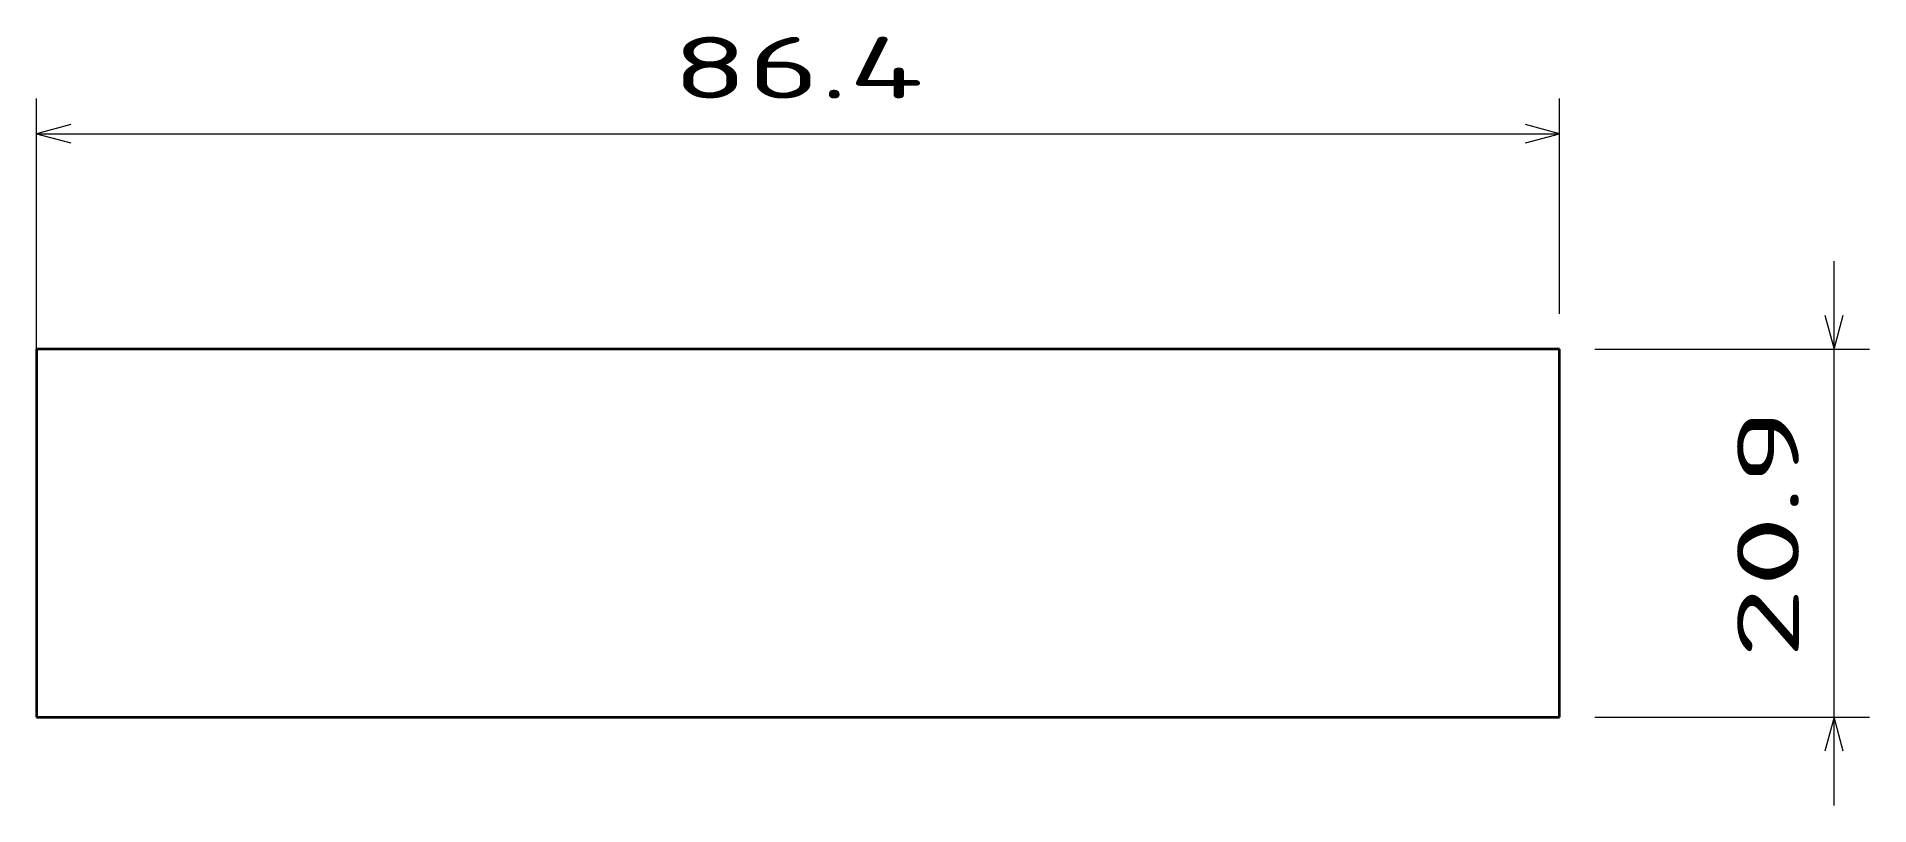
# Model space of a CAD drawing. Extents: x 551 to 655, y 405 to 449.
import ezdxf
from ezdxf.enums import TextEntityAlignment as Align

# ---------------------------------------------------------------- set-up
doc = ezdxf.new("R2010")
doc.units = 0
doc.layers.get('0').update_dxf_attribs({"lineweight": 13})
doc.styles.get("Standard").update_dxf_attribs({"font": 'isocp.shx'})

# ---------------------------------------------------------------- blocks, each defined once
blk = doc.blocks.new('BLOCK1')
at = {"color": 7, "lineweight": 13}
for p, q in [((0, 2), (0, 35.13213)), ((0, 33.13213), (86.400002, 33.13213))]:
    blk.add_line(p, q, dxfattribs=at)
at = {"color": 7, "lineweight": 13, "ltscale": 0.305803}
blk.add_line((86.400002, 22.9), (86.400002, 35.13213), dxfattribs=at)
at = {"color": 7, "lineweight": 13}
for points in [[(1.931852, 33.649769), (0, 33.13213), (1.931852, 32.614491)], [(84.468147, 32.614491), (86.400002, 33.13213), (84.468147, 33.649769)]]:
    blk.add_lwpolyline(points, dxfattribs=at)
blk.add_text('86.4', height=3.5, dxfattribs=at).set_placement((36.077953, 35.13213), (50.322048, 35.13213), align=Align.FIT)
blk = doc.blocks.new('BLOCK2')
at = {"color": 7, "lineweight": 13}
blk.add_line((101.981003, -5), (101.981003, 25.9), dxfattribs=at)
at = {"color": 7, "lineweight": 13, "ltscale": 0.389525}
for p, q in [((88.400002, 20.9), (103.981003, 20.9)), ((88.400002, 0), (103.981003, 0))]:
    blk.add_line(p, q, dxfattribs=at)
at = {"color": 7, "lineweight": 13}
for points in [[(101.463364, 22.831852), (101.981003, 20.9), (102.498642, 22.831852)], [(102.498642, -1.931852), (101.981003, 0), (101.463364, -1.931852)]]:
    blk.add_lwpolyline(points, dxfattribs=at)
blk.add_text('20.9', height=3.5, rotation=90.000003, dxfattribs=at).set_placement((99.981003, 3.327954), (99.981003, 17.572046), align=Align.FIT)
blk = doc.blocks.new('BLOCK3')
at = {"color": 7, "lineweight": 35}
for p, q in [((86.4, 20.9), (0, 20.9)), ((0, 20.9), (0, 0)), ((86.4, 0), (86.4, 20.9)), ((0, 0), (86.4, 0))]:
    blk.add_line(p, q, dxfattribs=at)

msp = doc.modelspace()

# ---------------------------------------------------------------- block references
at = {"lineweight": 0}
for name in ['BLOCK1', 'BLOCK2', 'BLOCK3']:
    msp.add_blockref(name, (551.3, 410.05), dxfattribs=at)

doc.saveas('drawing.dxf')
